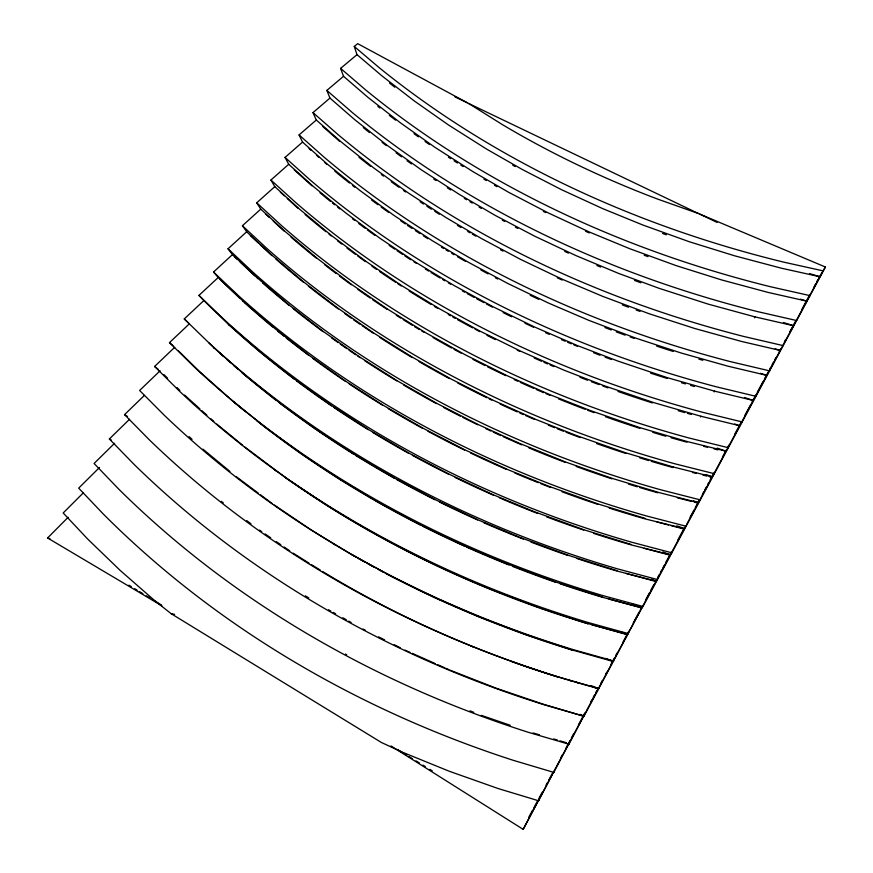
<?xml version="1.0" encoding="UTF-8"?>
<svg xmlns="http://www.w3.org/2000/svg" width="873" height="873" viewBox="0 0 873 873"><rect width="100%" height="100%" fill="white"/><g stroke="black" fill="none" stroke-linecap="round" stroke-linejoin="round"><path stroke-width="1.31" d="M114.581 443.288L94.077 463.476L118.717 489.098A1015.943 859.272 -1.4 0 0 528.656 732.403L568.934 744.222L568.956 743.469L553.798 772.387L513.444 760.372A1018.114 865.951 -1.4 0 1 103.298 514.033L78.679 488.138L99.511 467.481M274.406 505.074L310.286 529.365L350.062 553.668L391.595 576.442L434.787 597.59L479.583 617.025L525.873 634.649L573.55 650.472A993.714 829.099 -1.4 0 1 385.942 573.528M553.798 772.387L554.039 771.208L538.543 800.759L498.123 788.537L449.377 771.295L402.104 752.068L381.392 742.486L171.152 613.686L154.739 600.668L120.234 570.462L87.769 539.132L63.183 512.975L83.372 492.809M244.724 446.921L287.13 478.797L326.186 504.878C378.38 537.735 433.455 565.9 490.561 589.188L540.496 608.132L588.075 623.78A991.652 822.89 -1.4 0 1 540.562 608.328M538.543 800.759L539.012 799.166L523.167 829.35L390.918 745.946M809.478 273.565L819.9 276.741L781.379 268.197L734.739 255.844L689.343 241.756L642.932 225.048L602.708 208.625L561.645 189.757L522.207 169.449L486.49 149.021L448.395 124.904L414.14 100.842L381.708 75.7L357.002 54.65L354.274 46.476L357.69 43.65L468.659 103.483L698.509 213.558L825.411 267.018L642.986 606.495L641.928 607.739L602.479 597.274A989.611 816.746 -1.5 0 1 560.117 583.808M523.167 829.35L556.21 767.051M651.258 579.301L656.212 581.178L616.785 570.964A987.57 810.668 -1.5 0 1 577.02 558.545M662.749 551.954L670.388 554.813L630.993 544.839A985.552 804.644 -1.5 0 1 593.815 533.436M676.826 525.83L684.465 528.634L645.103 518.889A983.533 798.697 -1.6 0 1 609.245 508.075M705.962 474.574L712.324 476.822L673.279 466.99L673.018 467.557A979.539 786.988 -1.7 0 1 651.236 461.326M717.202 448.111L726.107 451.199L687.127 441.531L686.833 442.153A977.553 781.226 -1.7 0 1 671.031 437.744M700.55 416.934L700.877 416.246L739.78 425.751L734.706 424.016M714.169 391.89L714.529 391.137L753.366 400.478L744.483 397.51M754.458 317.783L754.916 316.866L793.568 325.727L783.43 322.519M568.934 744.222L583.764 715.925L580.043 714.376M129.52 419.28L109.354 438.977L134.027 464.338A1013.782 852.67 -1.4 0 0 543.748 704.642L583.972 716.264L641.928 607.739L633.252 604.378M528.667 817.455L532.541 810.242M533.829 807.841L537.703 800.639M539.001 798.238L542.231 792.237M546.105 785.023L547.393 782.623M548.681 780.222L552.554 773.02M560.957 757.404L562.245 755.003M566.119 747.79L569.993 740.588M571.291 738.187L573.877 733.385M578.395 724.972L584.855 712.968M590.661 702.154L591.959 699.753M593.247 697.352L594.535 694.952M595.833 692.551L597.121 690.15M600.995 682.937L602.294 680.536M605.513 674.534L606.811 672.134M610.685 664.92L614.559 657.718M615.847 655.317L617.146 652.917M622.951 642.102L628.767 631.299M633.285 622.885L639.101 612.082M640.389 609.681L641.688 607.281M645.562 600.067L649.436 592.865M650.723 590.464L653.953 584.452M655.252 582.051L656.54 579.65M657.827 577.249L659.126 574.849M660.414 572.448L661.701 570.047M663 567.646L664.288 565.246M665.575 562.834L671.392 552.031M677.852 540.016L683.668 529.213M690.117 517.198L694.002 509.996M695.29 507.595L699.164 500.382M702.394 494.38L703.682 491.979M704.98 489.578L706.268 487.178M707.556 484.777L708.854 482.376M710.142 479.964L714.016 472.762M722.418 457.146L726.292 449.944M727.58 447.543L728.868 445.143M734.684 434.328L741.144 422.325M745.018 415.111L750.835 404.308M752.122 401.907L755.996 394.694M757.284 392.293L763.1 381.49M764.388 379.078L765.686 376.678M766.974 374.277L768.273 371.876M769.56 369.475L770.848 367.075M772.147 364.674L773.434 362.273M774.722 359.872L776.021 357.461M779.251 351.459L780.538 349.058M784.412 341.856L785.7 339.455M789.585 332.242L795.39 321.439M801.851 309.424L809.598 295.009M814.127 286.606L815.415 284.205M816.702 281.804L818.001 279.404M556.745 766.058L571.073 739.398M571.597 738.416L585.827 711.964M586.35 710.982L629.324 631.07M629.968 629.87L644.296 603.221M644.907 602.075L686.047 525.568M686.669 524.411L768.164 372.847M768.764 371.734L795.368 322.246M796.012 321.068L822.017 272.703M818.667 278.28L825.411 267.018M161.898 605.829L47.589 537.975L68.159 517.274M598.889 688.524L558.742 677.088A1011.632 846.133 -1.5 0 1 149.239 439.741L124.544 414.642L144.394 395.404M160.097 370.785L139.625 390.471L164.342 415.308A1009.494 839.673 -1.5 0 0 573.616 649.741L613.697 660.981M628.396 633.634L588.38 622.591A1007.366 833.279 -1.5 0 1 179.347 391.049L154.608 366.464L174.764 347.236M642.986 606.495L603.036 595.637A1005.26 826.96 -1.5 0 1 194.253 366.944L169.482 342.62L189.343 323.839L184.268 318.929L203.813 300.596L229.141 325.018A985.552 804.644 -1.5 0 0 294.365 379.22M203.813 300.596L198.946 295.39L218.195 277.516L242.738 300.825L275.06 328.695L309.293 355.475L345.402 381.054L383.323 405.323L423.012 428.217L464.392 449.606L507.399 469.423L548.255 486.065L597.95 503.928L645.3 518.453M218.195 277.516L213.536 272.016L232.48 254.578L228.028 248.794L246.677 231.782L242.421 225.725L260.776 209.138L256.727 202.809L274.788 186.647L270.936 180.034L288.712 164.288L285.045 157.413L302.549 142.081L299.079 134.933L316.288 120.016L313.003 112.606L329.95 98.082L326.851 90.421L343.515 76.3L340.612 68.378L357.002 54.65M171.152 613.686L174.556 614.352M823.392 270.925L784.325 262.282A978.786 750.736 -2 0 1 379.275 67.745L354.274 46.476M810.1 295.652L770.957 286.846A980.75 756.225 -2 0 1 365.591 89.875L340.612 68.378M796.711 320.555L757.502 311.596A982.736 761.78 -2 0 1 351.83 112.137L326.851 90.421M783.234 345.632L743.96 336.509A984.733 767.389 -1.9 0 1 337.971 134.551L313.003 112.606M769.659 370.883L730.308 361.597A986.741 773.063 -1.9 0 1 324.014 157.107L299.079 134.933M755.974 396.32L716.569 386.87A988.749 778.803 -1.8 0 1 309.98 179.816L285.045 157.413M742.203 421.932L702.732 412.318A990.779 784.598 -1.8 0 1 295.849 202.667L270.936 180.034M728.333 447.729L688.797 437.94A992.819 790.447 -1.8 0 1 281.619 225.671L256.727 202.809M703.682 446.343L707.567 447.303M714.049 448.908L717.933 449.879M714.365 473.712L674.753 463.759A994.86 796.372 -1.7 0 1 267.302 248.827L242.421 225.725M692.496 472.468L696.381 473.45M702.874 475.076L706.77 476.058M709.367 476.713L711.964 477.367M700.299 499.891L660.621 489.753A996.922 802.352 -1.7 0 1 252.886 272.136L228.028 248.794M677.317 497.796L691.623 501.451M694.221 502.117L698.116 503.121M686.123 526.255L646.38 515.932A998.985 808.409 -1.6 0 1 238.373 295.598L213.536 272.016M656.823 521.945L668.543 524.989M671.151 525.666L682.872 528.711M754.916 316.866L708.123 304.099L658.94 288.265L618.466 273.358L575.787 255.527L534.658 236.179L495.155 215.38L459.416 194.472L421.299 169.82L387.034 145.245L354.624 119.579L329.95 98.082M671.85 552.805L632.03 542.308A1001.069 814.52 -1.6 0 1 223.761 319.223L198.946 295.39M644.045 548.277L670.137 555.163M657.467 579.552L617.582 568.88A1003.153 820.707 -1.6 0 1 209.062 343.002M625.941 573.408L655.994 581.473M609.027 599.053L641.753 607.957M588.118 623.606L627.545 634.496L620.103 631.561M592.003 624.861L627.403 634.649M714.529 391.137L667.529 377.736L618.149 361.16L577.522 345.621L534.723 327.08L493.496 306.98L453.916 285.427L416.061 262.5L379.984 238.296L345.73 212.914L313.342 186.451L288.712 164.288M573.561 650.363L613.064 661.439L605.611 658.449M700.877 416.246L653.801 402.628L604.367 385.801L563.696 370.043L520.843 351.252L479.583 330.9L439.992 309.086L402.115 285.897L366.038 261.42L331.784 235.775L299.406 209.029L274.788 186.647M322.65 571.542C408.258 623.682 501.757 662.498 598.463 688.579L591.01 685.545M569.12 680.263L571.662 680.984M575.482 682.075L578.024 682.795M594.578 687.509L598.398 688.59M687.127 441.531L639.985 427.683L590.486 410.605L549.761 394.629L506.875 375.586L465.582 354.984L425.969 332.897L388.081 309.446L351.994 284.707L317.739 258.779L285.373 231.749L260.776 209.138M673.279 466.99L626.072 452.923L576.507 435.583L535.738 419.389L492.809 400.096L451.494 379.231L411.849 356.882L373.95 333.148L337.851 308.136L303.608 281.935L271.252 254.621L246.677 231.782M533.108 732.949L539.503 734.826M553.591 738.962L557.432 740.086M559.997 740.839L566.402 742.716M47.589 537.975L49.957 538.674M631.157 544.457L583.742 529.704L533.981 511.578L493.081 494.696L450.031 474.617L408.619 452.956L368.908 429.8L330.976 405.236L294.878 379.384L260.645 352.321L228.333 324.156L229.141 325.018M800.443 299.177L806.783 301.152L768.196 292.444L721.48 279.895L676.018 265.578L629.564 248.641L589.286 232L548.2 212.892L508.73 192.344L473.002 171.665L434.885 147.297L400.631 122.973L368.21 97.569L343.515 76.3M616.905 570.647L569.425 555.664L519.61 537.266L478.655 520.144L435.572 499.814L394.138 477.88L354.405 454.44L316.463 429.592L280.353 403.446L246.131 376.088L213.841 347.64L214.682 348.447L184.268 318.929M602.566 597.034L555.01 581.8L505.14 563.129L464.141 545.778L421.015 525.175L379.548 502.968L339.804 479.244L301.84 454.113L265.741 427.672L231.531 400.03L199.24 371.276L178.539 350.935M775.191 348.829L780.266 350.466L741.548 341.452L694.69 328.477L649.108 313.734L602.545 296.307L562.19 279.218L521.028 259.619L481.503 238.569L445.754 217.421L407.615 192.497L373.36 167.649L340.95 141.721L316.288 120.016M760.514 373.306L766.865 375.39L728.082 366.213L681.158 353.019L635.511 338.047L588.893 320.38L548.495 303.062L507.311 283.223L467.753 261.922L431.993 240.522L393.843 215.325L359.589 190.216L327.189 164.015L302.549 142.081M481.372 715.358L510.17 725.256M698.509 213.558L657.62 199.088A932.386 717.813 -2.1 0 1 502.259 124.533L468.659 103.483M693.348 500.807L698.444 502.641L659.333 492.634L612.06 478.339L566.119 462.199L519.239 443.244L478.644 424.769L437.297 403.642L397.63 381.021L359.72 357.024L323.621 331.729L289.378 305.234L257.044 277.647L232.48 254.578M449.911 670.115L496.311 688.262L544.141 704.478L583.972 716.264M470.001 710.84L473.755 712.324M405.028 650.134L409.874 652.295M412.296 653.364L435.3 663.611M437.722 664.691L444.99 667.921M446.201 668.456L448.678 669.558M454.986 96.892L467.284 102.774M700.015 214.223L717.093 222.419M362.95 629.029L365.361 630.23M378.587 636.864L384.6 639.887M394.225 644.711L400.238 647.733M109.354 438.977L111.417 440.101M328.499 609.747L330.878 611.089M333.257 612.42L335.636 613.752M342.773 617.768L346.341 619.765M348.72 621.096L351.088 622.438M345.522 654.041L346.679 654.695M128.964 585.161L131.277 586.58M134.758 588.708L137.083 590.126M139.396 591.545L142.877 593.673M146.358 595.812L149.84 597.94M152.153 599.358L161.429 605.033M397.379 749.46L406.676 755.145M408.99 756.575L412.482 758.702M415.963 760.841L419.444 762.969M422.936 765.108L425.26 766.527M429.898 769.375L432.222 770.794M308.987 563.107L293.132 553.155M311.268 564.515L320.38 570.134M124.544 414.642L127.513 416.497M305.375 595.822L308.791 597.961M259.488 530.107L261.725 531.646M265.086 533.949L270.695 537.79M276.305 541.631L280.79 544.708M284.161 547.011L289.771 550.852M236.212 476.625L258.419 493.256M260.558 494.86L272.311 503.656M221.295 501.353L223.281 502.848M246.71 520.592L250.988 523.833M154.608 366.464L158.275 369.344M216.82 424.125L242.618 445.208M202.951 449.159L229.905 471.42M169.482 342.62L173.007 345.697M322.77 126.52L339.51 141.251M309.053 148.585L311.028 150.342M316.932 155.59L318.896 157.347M324.8 162.596L326.764 164.353M294.266 169.919L311.967 185.84M184.552 395.065L199.917 408.891M201.903 410.681L206.879 415.166M210.851 418.745L213.83 421.441M280.375 192.267L284.314 195.847M287.261 198.531L298.064 208.352M189.092 436.609L192.071 439.326M265.414 213.863L269.342 217.475M273.271 221.087L284.074 231.018M250.365 235.579L258.212 242.88M260.176 244.702L270.968 254.73M234.248 256.509L237.183 259.27M240.13 262.031L254.829 275.857M219.996 279.404L239.584 298.02M163.862 374.517L167.627 378.249M177.033 387.59L179.849 390.395M242.738 300.825L243.502 301.742M257.044 277.647L257.775 278.618M558.906 677.317L558.938 677.361A995.777 835.385 -1.4 0 1 511.294 661.428M271.252 254.621L271.95 255.647M647.973 256.64A965.865 747.899 -1.9 0 1 644.219 255.243M589.253 232.916A965.865 747.899 -1.9 0 1 585.576 231.29M545.811 212.63A965.865 747.899 -1.9 0 1 543.377 211.419M496.879 186.636A965.865 747.899 -1.9 0 1 494.5 185.283M486.25 180.515A965.865 747.899 -1.9 0 1 483.904 179.14M463.116 166.547A965.865 747.899 -1.9 0 1 460.835 165.128M457.441 162.978A965.865 747.899 -1.9 0 1 454.047 160.828M450.686 158.657A965.865 747.899 -1.9 0 1 448.449 157.205M429.538 144.591A965.865 747.899 -1.9 0 1 425.064 141.502M418.407 136.843A965.865 747.899 -1.9 0 1 414.009 133.711M395.655 120.19A965.865 747.899 -1.9 0 1 389.314 115.345M379.93 108.012A965.865 747.899 -1.9 0 1 377.856 106.364M640.837 282.776A967.786 753.312 -1.9 0 1 634.562 280.44M600.646 267.073A967.786 753.312 -1.9 0 1 596.881 265.512M568.421 253.105A967.786 753.312 -1.9 0 1 564.755 251.435M517.798 228.442A967.786 753.312 -1.9 0 1 515.408 227.187M504.714 221.48A967.786 753.312 -1.9 0 1 502.346 220.192M481.394 208.44A967.786 753.312 -1.9 0 1 479.091 207.108M472.238 203.093A967.786 753.312 -1.9 0 1 469.958 201.739M466.564 199.71A967.786 753.312 -1.9 0 1 464.305 198.346M450.697 189.954A967.786 753.312 -1.9 0 1 447.282 187.793M435.998 180.525A967.786 753.312 -1.9 0 1 433.772 179.063M411.499 163.917A967.786 753.312 -1.9 0 1 407.047 160.774M401.536 156.824A967.786 753.312 -1.9 0 1 396.08 152.851M386.368 145.616A967.786 753.312 -1.9 0 1 382.101 142.375M369.475 132.543A967.786 753.312 -1.9 0 1 363.277 127.567M640.007 311.399A969.717 758.779 -1.8 0 1 636.188 310.024M628.604 307.241A969.717 758.779 -1.8 0 1 622.307 304.884M562.201 280.047A969.717 758.779 -1.8 0 1 557.29 277.821M502.99 251.097A969.717 758.779 -1.8 0 1 500.6 249.831M475.85 236.168A969.717 758.779 -1.8 0 1 472.369 234.171M470.056 232.84A969.717 758.779 -1.8 0 1 467.753 231.498M460.879 227.449A969.717 758.779 -1.8 0 1 457.463 225.398M439.337 214.245A969.717 758.779 -1.8 0 1 434.776 211.342M431.36 209.16A969.717 758.779 -1.8 0 1 426.842 206.224M423.47 204.009A969.717 758.779 -1.8 0 1 420.12 201.783M405.694 191.973A969.717 758.779 -1.8 0 1 403.446 190.412M398.961 187.258A969.717 758.779 -1.8 0 1 391.191 181.704M383.509 176.095A969.717 758.779 -1.8 0 1 381.337 174.48M370.578 166.339A969.717 758.779 -1.8 0 1 358.967 157.26M702.841 360.276A971.66 764.301 -1.8 0 1 698.946 359.163M673.214 351.437A971.66 764.301 -1.8 0 1 656.703 346.123M634.093 338.375A971.66 764.301 -1.8 0 1 630.251 337M625.155 335.156A971.66 764.301 -1.8 0 1 616.273 331.882M611.22 329.972A971.66 764.301 -1.8 0 1 604.934 327.561M538.728 299.319A971.66 764.301 -1.8 0 1 530.206 295.292M497.708 279.011A971.66 764.301 -1.8 0 1 495.297 277.734M488.083 273.893A971.66 764.301 -1.8 0 1 480.925 270.008M465.625 261.442A971.66 764.301 -1.8 0 1 457.496 256.738M454.025 254.709A971.66 764.301 -1.8 0 1 451.734 253.345M448.286 251.293A971.66 764.301 -1.8 0 1 446.005 249.918M443.724 248.543A971.66 764.301 -1.8 0 1 441.454 247.157M427.901 238.722A971.66 764.301 -1.8 0 1 423.318 235.797M419.902 233.593A971.66 764.301 -1.8 0 1 415.362 230.625M411.98 228.399A971.66 764.301 -1.8 0 1 407.495 225.409M405.268 223.903A971.66 764.301 -1.8 0 1 400.816 220.88M388.758 212.488A971.66 764.301 -1.8 0 1 381.185 207.076M377.965 204.729A971.66 764.301 -1.8 0 1 371.582 200.026M354.711 187.171A971.66 764.301 -1.8 0 1 352.594 185.513M349.429 183.003A971.66 764.301 -1.8 0 1 334.872 171.206M694.493 386.521A973.613 769.877 -1.8 0 1 690.576 385.408M685.381 383.902A973.613 769.877 -1.8 0 1 681.486 382.767M667.299 378.467A973.613 769.877 -1.8 0 1 650.68 373.186M611.482 359.545A973.613 769.877 -1.8 0 1 605.131 357.177M600.067 355.256A973.613 769.877 -1.8 0 1 593.76 352.823M577.511 346.352A973.613 769.877 -1.8 0 1 573.79 344.824M571.313 343.798A973.613 769.877 -1.8 0 1 567.614 342.249M565.147 341.212A973.613 769.877 -1.8 0 1 561.47 339.652M549.259 334.348A973.613 769.877 -1.8 0 1 545.625 332.733M533.556 327.244A973.613 769.877 -1.8 0 1 524.968 323.228M511.6 316.779A973.613 769.877 -1.8 0 1 503.175 312.599M492.427 307.11A973.613 769.877 -1.8 0 1 486.337 303.935M483.915 302.658A973.613 769.877 -1.8 0 1 476.68 298.784M474.29 297.486A973.613 769.877 -1.8 0 1 467.131 293.557M464.752 292.237A973.613 769.877 -1.8 0 1 462.384 290.916M450.643 284.205A973.613 769.877 -1.8 0 1 448.318 282.852M444.837 280.811A973.613 769.877 -1.8 0 1 442.524 279.447M440.21 278.072A973.613 769.877 -1.8 0 1 431.044 272.529M428.774 271.132A973.613 769.877 -1.8 0 1 425.369 269.026M416.377 263.373A973.613 769.877 -1.8 0 1 414.075 261.9M410.637 259.685A973.613 769.877 -1.8 0 1 404.93 255.964M402.671 254.469A973.613 769.877 -1.8 0 1 397.029 250.704M394.782 249.198A973.613 769.877 -1.8 0 1 389.205 245.389M374.921 235.372A973.613 769.877 -1.8 0 1 367.358 229.905M365.209 228.322A973.613 769.877 -1.8 0 1 358.814 223.575M354.591 220.389A973.613 769.877 -1.8 0 1 352.485 218.796M339.826 208.942A973.613 769.877 -1.8 0 1 337.709 207.261M334.545 204.729A973.613 769.877 -1.8 0 1 332.449 203.038M330.365 201.347A973.613 769.877 -1.8 0 1 320.031 192.791M691.329 414.435A975.578 775.519 -1.7 0 1 687.389 413.333M684.77 412.602A975.578 775.519 -1.7 0 1 678.234 410.725M652.327 402.9A975.578 775.519 -1.7 0 1 617.986 391.453M607.957 387.874A975.578 775.519 -1.7 0 1 602.828 385.997M598.998 384.578A975.578 775.519 -1.7 0 1 591.359 381.697M587.551 380.235A975.578 775.519 -1.7 0 1 579.967 377.289M553.798 366.573A975.578 775.519 -1.7 0 1 550.099 364.99M547.644 363.932A975.578 775.519 -1.7 0 1 543.966 362.328M541.522 361.258A975.578 775.519 -1.7 0 1 534.211 358.017M519.708 351.361A975.578 775.519 -1.7 0 1 517.253 350.204M495.318 339.564A975.578 775.519 -1.7 0 1 486.916 335.308M479.768 331.62A975.578 775.519 -1.7 0 1 475.032 329.132M472.675 327.877A975.578 775.519 -1.7 0 1 457.474 319.627M455.16 318.339A975.578 775.519 -1.7 0 1 452.847 317.041M450.544 315.742A975.578 775.519 -1.7 0 1 448.242 314.444M437.908 308.485A975.578 775.519 -1.7 0 1 434.416 306.434M430.924 304.361A975.578 775.519 -1.7 0 1 409.197 291.025M401.307 285.973A975.578 775.519 -1.7 0 1 397.859 283.736M395.578 282.241A975.578 775.519 -1.7 0 1 379.744 271.623M376.405 269.31A975.578 775.519 -1.7 0 1 371.963 266.221M365.361 261.551A975.578 775.519 -1.7 0 1 357.744 256.051M355.584 254.469A975.578 775.519 -1.7 0 1 347.018 248.096M341.725 244.069A975.578 775.519 -1.7 0 1 337.513 240.839M331.238 235.928A975.578 775.519 -1.7 0 1 329.099 234.248M325.913 231.705A975.578 775.519 -1.7 0 1 305.103 214.507M665.783 436.227A977.553 781.226 -1.7 0 1 652.753 432.342M639.822 428.305A977.553 781.226 -1.7 0 1 605.415 416.727M594.109 412.645A977.553 781.226 -1.7 0 1 587.693 410.266M585.139 409.306A977.553 781.226 -1.7 0 1 558.545 398.874M549.804 395.262A977.553 781.226 -1.7 0 1 546.083 393.69M543.595 392.643A977.553 781.226 -1.7 0 1 536.186 389.456M533.73 388.376A977.553 781.226 -1.7 0 1 520.286 382.385M517.864 381.272A977.553 781.226 -1.7 0 1 514.23 379.602M505.773 375.652A977.553 781.226 -1.7 0 1 487.407 366.736M484.984 365.525A977.553 781.226 -1.7 0 1 472.948 359.392M461.053 353.139A977.553 781.226 -1.7 0 1 453.993 349.32M451.647 348.043A977.553 781.226 -1.7 0 1 433.106 337.611M423.907 332.242A977.553 781.226 -1.7 0 1 421.583 330.856M419.247 329.47A977.553 781.226 -1.7 0 1 414.61 326.677M412.307 325.269A977.553 781.226 -1.7 0 1 403.13 319.594M400.849 318.165A977.553 781.226 -1.7 0 1 396.32 315.295M387.296 309.479A977.553 781.226 -1.7 0 1 372.476 299.592M370.217 298.042A977.553 781.226 -1.7 0 1 357.952 289.498M351.35 284.773A977.553 781.226 -1.7 0 1 339.422 276.01M336.203 273.598A977.553 781.226 -1.7 0 1 324.56 264.661M316.157 258.026A977.553 781.226 -1.7 0 1 291.113 237.227M648.683 460.562A979.539 786.988 -1.7 0 1 639.8 457.867M625.941 453.491A979.539 786.988 -1.7 0 1 596.543 443.539M580.163 437.591A979.539 786.988 -1.7 0 1 566.075 432.233M563.521 431.24A979.539 786.988 -1.7 0 1 557.17 428.741M554.639 427.726A979.539 786.988 -1.7 0 1 548.331 425.173M534.571 419.433A979.539 786.988 -1.7 0 1 525.884 415.701M523.418 414.62A979.539 786.988 -1.7 0 1 519.719 412.994M517.263 411.903A979.539 786.988 -1.7 0 1 500.196 404.101M491.728 400.096A979.539 786.988 -1.7 0 1 489.262 398.906M486.807 397.717A979.539 786.988 -1.7 0 1 457.681 383.007M449.355 378.576A979.539 786.988 -1.7 0 1 419.018 361.597M412.165 357.559A979.539 786.988 -1.7 0 1 379.962 337.556M373.229 333.148A979.539 786.988 -1.7 0 1 362.142 325.716M359.949 324.21A979.539 786.988 -1.7 0 1 353.39 319.682M351.219 318.154A979.539 786.988 -1.7 0 1 344.748 313.571M338.342 308.955A979.539 786.988 -1.7 0 1 308.365 286.158M303.127 281.979A979.539 786.988 -1.7 0 1 275.999 259.205M657.816 492.776A981.525 792.815 -1.6 0 1 639.844 487.571M637.29 486.796A981.525 792.815 -1.6 0 1 628.385 484.079M611.962 478.841A981.525 792.815 -1.6 0 1 576.191 466.455M564.875 462.243A981.525 792.815 -1.6 0 1 529.016 447.936M521.716 444.848A981.525 792.815 -1.6 0 1 503.154 436.675M500.698 435.562A981.525 792.815 -1.6 0 1 493.365 432.19M490.932 431.055A981.525 792.815 -1.6 0 1 486.075 428.774M477.596 424.714A981.525 792.815 -1.6 0 1 462.865 417.425M460.42 416.192A981.525 792.815 -1.6 0 1 443.528 407.418M436.369 403.577A981.525 792.815 -1.6 0 1 403.686 385.058M396.811 380.944A981.525 792.815 -1.6 0 1 364.641 360.68M360.156 357.712A981.525 792.815 -1.6 0 1 357.919 356.217M355.693 354.722A981.525 792.815 -1.6 0 1 349.047 350.204M346.843 348.687A981.525 792.815 -1.6 0 1 340.284 344.104M338.113 342.576A981.525 792.815 -1.6 0 1 331.631 337.938M323.054 331.685A981.525 792.815 -1.6 0 1 293.121 308.616M288.963 305.255A981.525 792.815 -1.6 0 1 262.675 282.983M597.885 504.376A983.533 798.697 -1.6 0 1 562.07 491.805M550.732 487.538A983.533 798.697 -1.6 0 1 540.736 483.642M538.248 482.66A983.533 798.697 -1.6 0 1 514.83 473.035M506.285 469.347A983.533 798.697 -1.6 0 1 470.634 453.032M464.611 450.108A983.533 798.697 -1.6 0 1 427.934 431.262M422.117 428.097A983.533 798.697 -1.6 0 1 388.267 408.673M382.527 405.192A983.533 798.697 -1.6 0 1 349.222 383.945M344.748 380.934A983.533 798.697 -1.6 0 1 313.047 358.563M308.758 355.376A983.533 798.697 -1.6 0 1 286.18 337.971M284.074 336.28A983.533 798.697 -1.6 0 1 277.789 331.205M272.616 326.949A983.533 798.697 -1.6 0 1 244.473 302.625M583.71 530.086A985.552 804.644 -1.5 0 1 546.574 516.86M537.746 513.488A985.552 804.644 -1.5 0 1 499.334 497.774M493.245 495.122A985.552 804.644 -1.5 0 1 455.106 477.444M449.071 474.476A985.552 804.644 -1.5 0 1 412.416 455.357M408.946 453.447A985.552 804.644 -1.5 0 1 372.749 432.43M368.177 429.625A985.552 804.644 -1.5 0 1 333.65 407.309M331.478 405.836A985.552 804.644 -1.5 0 1 296.525 380.846M568.127 555.544A987.57 810.668 -1.5 0 1 530.98 542.078M523.418 539.143A987.57 810.668 -1.5 0 1 483.729 522.676M477.607 519.959A987.57 810.668 -1.5 0 1 439.468 502.019M434.645 499.607A987.57 810.668 -1.5 0 1 396.8 479.604M394.487 478.317A987.57 810.668 -1.5 0 1 355.988 455.63M353.707 454.211A987.57 810.668 -1.5 0 1 316.986 430.138M315.873 429.363A987.57 810.668 -1.5 0 1 278.858 402.442M275.682 400.009A987.57 810.668 -1.5 0 1 241.701 372.444M237.609 368.93A987.57 810.668 -1.5 0 1 233.549 365.405M230.527 362.753A987.57 810.668 -1.5 0 1 226.511 359.196M223.532 356.522A987.57 810.668 -1.5 0 1 219.57 352.943M555.053 582.062A989.611 816.746 -1.5 0 1 512.658 566.435M508.97 564.973A989.611 816.746 -1.5 0 1 466.804 547.196M464.371 546.094A989.611 816.746 -1.5 0 1 422.532 526.135M420.12 524.913A989.611 816.746 -1.5 0 1 256.902 420.841M245.488 411.674A989.611 816.746 -1.5 0 1 234.291 402.388M539.307 607.892A991.652 822.89 -1.4 0 1 284.369 476.876M276.61 471.3A991.652 822.89 -1.4 0 1 274.406 469.696M383.542 572.262A993.714 829.099 -1.4 0 1 378.751 569.709M373.993 567.134A993.714 829.099 -1.4 0 1 368.068 563.882M364.532 561.917A993.714 829.099 -1.4 0 1 358.672 558.622M356.337 557.29A993.714 829.099 -1.4 0 1 351.677 554.617M335.57 545.112A993.714 829.099 -1.4 0 1 333.29 543.737M473.679 647.1A995.777 835.385 -1.4 0 1 471.202 646.107M666.306 234.815A963.945 742.541 -2 0 1 662.552 233.451M515.103 166.525A963.945 742.541 -2 0 1 512.713 165.204M394.847 87.224A963.945 742.541 -2 0 1 389.511 83.022"/></g></svg>
